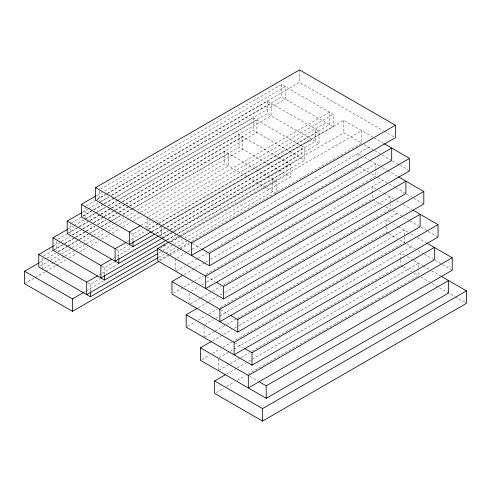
<?xml version="1.0" encoding="UTF-8"?>
<svg xmlns="http://www.w3.org/2000/svg" width="491" height="491" viewBox="0 0 491 491"><rect width="100%" height="100%" fill="white"/><g stroke="black" fill="none" stroke-linecap="round" stroke-linejoin="round"><path stroke-width="0.37" stroke-dasharray="2.46 1.84" d="M100.63 189.004L281.638 84.501L333.242 114.299L333.242 126.758L162.539 225.314M96.684 195.541L101.999 192.472M104.657 190.938L285.326 86.631L285.326 99.09L114.741 197.578M96.893 199.371L105.148 194.608M107.075 193.491L299.541 82.378L383.477 130.839M86.416 205.723L96.365 199.978M97.028 199.598L106.97 193.853M107.633 193.472L267.423 101.22L319.027 131.011L319.027 143.476L170.242 229.377M100.63 201.47L108.591 196.873M111.242 195.344L281.638 96.966L333.242 126.758M82.47 212.259L87.785 209.191M88.448 208.804L98.415 203.053M99.078 202.666L109.039 196.916M111.696 195.381L271.112 103.349L271.112 115.808L122.406 201.66M82.678 216.089L91.565 210.958M93.523 209.823L103.472 204.084M104.135 203.704L114.078 197.959M71.539 222.822L82.15 216.697M82.813 216.316L91.43 211.339M94.082 209.804L104.031 204.066M104.693 203.679L114.636 197.941M115.299 197.554L253.209 117.938L304.813 147.73L304.813 160.189L177.282 233.82M85.753 218.569L94.376 213.591M97.028 212.057L105.645 207.085M108.296 205.551L267.423 113.679L319.027 143.476M68.255 228.972L73.57 225.903M74.233 225.522L84.2 219.765M84.863 219.385L94.824 213.634M95.487 213.247L105.455 207.497M108.112 205.962L116.741 200.979M117.41 200.592L256.891 120.062L256.891 132.527L129.409 206.128M67.193 233.538L77.351 227.671M79.309 226.541L89.258 220.797M89.921 220.416L99.863 214.677M100.526 214.291L110.475 208.552M111.138 208.166L119.755 203.188M57.987 239.154L67.936 233.409M68.599 233.029L78.542 227.29M79.204 226.903L87.828 221.926M90.479 220.398L100.422 214.653M101.085 214.272L111.034 208.528M111.696 208.147L121.639 202.409M122.302 202.022L238.994 134.651L290.598 164.442L290.598 176.907L184.99 237.877M72.202 234.901L80.162 230.304M82.813 228.775L90.767 224.178M93.419 222.65L103.368 216.905M104.031 216.525L112.648 211.547M115.299 210.019L125.248 204.274M125.911 203.894L253.209 130.397L304.813 160.189M54.041 245.69L60.681 241.854M61.35 241.468L69.986 236.484M72.637 234.95L82.605 229.199M83.267 228.812L93.229 223.061M93.898 222.681L103.859 216.924M104.522 216.543L114.483 210.792M115.152 210.406L125.113 204.655M125.776 204.274L242.677 136.78L242.677 149.239L137.738 209.829M52.979 250.25L62.504 244.757M64.431 243.64L75.043 237.515M75.706 237.135L85.649 231.39M86.312 231.009L94.935 226.032M97.586 224.497L105.54 219.907M108.192 218.378L118.141 212.634M118.804 212.253L128.746 206.508M43.773 255.872L53.722 250.128M54.384 249.747L64.327 244.002M64.99 243.622L74.939 237.877M75.602 237.497L85.544 231.752M86.207 231.371L94.831 226.394M97.482 224.866L106.099 219.888M108.75 218.354L116.711 213.763M119.362 212.229L129.305 206.49M129.968 206.11L224.78 151.369L276.384 181.161L276.384 193.62M57.987 251.613L67.936 245.874M68.599 245.488L78.542 239.749M79.204 239.369L87.828 234.391M90.479 232.857L98.433 228.266M101.085 226.732L111.034 220.993M111.696 220.606L120.313 215.635M122.965 214.101L132.914 208.362M133.577 207.975L238.994 147.11L290.598 176.907M39.826 262.403L44.478 259.721M47.136 258.186L55.765 253.203M58.423 251.668L67.058 246.678M67.721 246.298L77.026 240.928M79.683 239.393L88.312 234.41M88.981 234.029L98.943 228.272M101.6 226.738L109.573 222.141M110.236 221.754L120.197 216.003M122.854 214.469L131.49 209.485M132.153 209.098L228.462 153.493L228.462 165.958L144.109 214.659M40.035 266.239L48.284 261.47M50.217 260.359L58.84 255.381M61.492 253.847L71.434 248.108M72.097 247.722L80.72 242.75M83.372 241.216L93.315 235.477M93.977 235.091L103.926 229.352M104.589 228.966L114.532 223.227M115.195 222.84L123.818 217.863M126.469 216.335L134.424 211.744M43.773 268.332L53.722 262.587M54.384 262.206L64.327 256.462M64.99 256.081L74.939 250.342M75.602 249.956L85.544 244.217M86.207 243.831L94.831 238.853M97.482 237.325L105.436 232.734M108.088 231.2L118.699 225.074M119.362 224.694L129.305 218.949M129.968 218.569L139.917 212.824M140.579 212.443L224.78 163.828L275.727 193.245M24.55 283.688L34.511 277.931M35.18 277.55L45.141 271.799M45.804 271.413L55.765 265.662M56.434 265.275L66.395 259.524M69.053 257.99L77.026 253.393M79.683 251.858L87.65 247.255M90.97 245.334L98.943 240.737M101.6 239.203L109.573 234.6M112.224 233.065L120.197 228.462M122.854 226.928L130.827 222.325M133.484 220.797L141.451 216.193M148.552 216.672L329.559 112.169L329.559 124.634L159.164 223.012M140.782 225.412L150.731 219.673M151.394 219.287L333.242 114.299M130.379 232.636L133.012 234.152L142.292 228.794M144.949 227.265L154.892 221.521M155.555 221.14L326.134 122.658M148.552 229.131L158.501 223.393M127.23 241.744L147.785 229.88M148.448 229.5L158.39 223.755M159.053 223.374L319.027 131.011M162.104 225.265L343.774 120.375L384.588 143.937M151.909 231.451L161.877 225.694M116.164 249.348L118.797 250.87L128.077 245.512M151.946 231.727L162.558 225.608M163.221 225.222L311.92 139.37M156.218 233.219L164.172 228.622M166.83 227.094L315.345 141.347L315.345 128.888M113.016 258.462L132.245 247.36M156.113 233.581L166.056 227.836M166.719 227.456L304.813 147.73M159.618 235.508L167.584 230.911M101.95 266.067L104.583 267.583L113.863 262.225M159.612 235.815L169.561 230.07M170.224 229.69L297.706 156.089M161.441 238.104L171.39 232.366M172.053 231.979L343.774 132.84L361.413 143.022M163.221 237.687L173.163 231.942M173.826 231.562L301.13 158.065L301.13 145.6M98.801 275.181L101.453 273.647M102.116 273.266L118.03 264.078M163.116 238.049L171.733 233.072M174.385 231.537L290.598 164.442M166.658 239.958L176.619 234.201M87.736 282.779L90.369 284.301L100.311 278.557M167.278 239.896L177.226 234.158M177.889 233.771L283.491 172.801M168.548 242.21L178.497 236.466M179.16 236.085L361.671 130.71L361.671 143.169L191.631 241.345M162.932 246.359L165.584 244.831M170.886 241.768L180.829 236.024M181.492 235.643L286.916 174.778L286.916 162.318M83.261 292.661L85.913 291.126M86.576 290.746L104.479 280.41M160.17 248.256L166.805 244.426M170.782 242.131L179.399 237.153M180.062 236.772L276.384 181.161M159.084 252.834L162.404 250.919M163.067 250.533L173.035 244.782M173.697 244.401L182.333 239.412M158.661 257.333L175.238 247.765M177.889 246.237L187.832 240.492M188.495 240.111L272.701 191.496L272.701 179.031M159.084 260.132L169.051 254.381M169.714 254L179.675 248.243M180.338 247.863L188.974 242.879M160.146 260.733L168.781 255.743M169.444 255.363L179.411 249.612M180.074 249.225L190.035 243.475M176.981 258.008L186.93 252.27M187.593 251.883L191.57 249.588M192.233 249.207L368.778 147.275M176.318 270.854L184.941 265.877M187.593 264.342L197.535 258.604M198.198 258.223L206.815 253.246M209.473 251.711L357.988 165.97L357.988 153.505L361.935 155.788M184.088 274.573L194.037 268.829M194.7 268.448L204.643 262.71M205.306 262.323L209.945 259.647M210.608 259.26L375.885 163.841L375.885 168.241M173.298 293.262L183.266 287.511M183.929 287.131L193.89 281.374M194.553 280.993L203.188 276.01M205.846 274.475L375.885 176.3L375.885 168.972M191.195 291.138L199.156 286.541M201.807 285.013L206.447 282.331M207.11 281.951L382.992 180.406M190.533 303.984L200.481 298.24M201.144 297.859L211.75 291.734M212.413 291.347L221.03 286.376M223.687 284.841L372.203 199.094L383.256 205.477M198.303 307.704L208.252 301.959M208.914 301.578L217.531 296.601M220.183 295.073L224.16 292.771M224.823 292.39L390.1 196.971L390.1 209.43M187.513 326.392L195.486 321.789M198.143 320.255L206.116 315.658M208.767 314.123L217.403 309.134M220.06 307.599L389.437 209.817M204.747 324.649L213.37 319.672M216.022 318.143L397.207 213.536M204.747 337.108L214.696 331.37M215.359 330.989L225.964 324.864M226.627 324.477L236.576 318.739M237.239 318.352L386.417 232.225L388.356 233.348M212.517 340.834L231.746 329.731M234.397 328.197L238.374 325.901M239.037 325.521L404.314 230.101L404.314 242.56L233.612 341.116M201.727 359.522L209.7 354.919M212.358 353.385L220.33 348.782M222.982 347.254L232.949 341.497M218.961 357.779L229.573 351.654M230.236 351.274L411.421 246.666M218.961 370.239L229.573 364.113M230.236 363.733L240.179 357.988M240.842 357.608L249.465 352.63M252.116 351.102L400.631 265.355L402.571 266.472M226.732 373.964L236.68 368.219M237.343 367.839L245.96 362.861M248.612 361.327L418.528 263.225L418.528 269.823M215.942 392.653L223.914 388.05M226.572 386.515L234.545 381.912M237.196 380.378L245.169 375.781M247.826 374.246L418.528 275.69L418.528 270.559M384.14 131.22L394.058 136.946M364.046 144.544L374.044 150.314M374.707 150.694L391.818 160.575M392.475 160.956L399.06 164.755M399.717 165.136L409.592 170.837M364.567 157.304L369.177 159.968M369.833 160.348L379.825 166.111M382.342 167.566L386.951 170.23M387.608 170.61L397.55 176.349M359.277 166.713L369.042 172.353M371.675 173.869L375.627 176.152M377.825 177.423L386.945 182.683M389.449 184.131L395.5 187.623M396.034 187.93L406.032 193.706M406.689 194.086L413.275 197.885M413.931 198.266L423.807 203.968M376.149 188.918L372.203 186.635L372.203 199.094M378.782 190.434L383.391 193.098M384.048 193.479L394.04 199.242M396.556 200.696L400.607 203.035M403.142 204.495L411.765 209.479M385.889 206.999L389.842 209.283M392.475 210.799L403.007 216.881M403.663 217.261L409.715 220.754M410.249 221.06L420.124 226.762M420.904 227.216L427.489 231.016M428.146 231.396L438.021 237.098M390.363 222.042L386.417 219.765L386.417 226.363M392.996 223.565L397.606 226.228M398.269 226.603L408.254 232.372M410.771 233.826L414.821 236.165M417.356 237.626L425.979 242.603M389.001 233.716L397.471 238.608M400.11 240.13L406.032 243.548M406.689 243.929L415.374 248.943M417.878 250.392L423.807 253.81M424.463 254.191L434.461 259.966M435.118 260.347L441.704 264.146M442.36 264.526L452.236 270.228M404.584 255.173L400.631 252.896L400.631 259.494M407.217 256.695L413.14 260.113M413.796 260.494L422.469 265.502M423.125 265.883L430.914 270.375M431.571 270.756L441.446 276.458M403.215 266.846L411.691 271.738M414.324 273.26L418.271 275.537M420.904 277.059L429.693 282.135M432.092 283.522L454.635 296.533M455.292 296.914L465.137 302.597M192.38 243.505L200.936 248.446M206.594 276.636L215.15 281.576M220.809 309.766L229.365 314.706M235.023 342.896L243.579 347.837M249.894 376.407L257.793 380.967M400.631 260.224L400.631 265.355M386.417 227.094L386.417 232.225M343.774 120.375L343.774 132.84M299.541 69.918L299.541 82.378M281.638 84.501L281.638 96.966M267.423 101.22L267.423 113.679M253.209 117.938L253.209 130.397M238.994 134.651L238.994 147.11M224.78 151.369L224.78 163.828M218.299 358.896L218.299 370.625M204.084 326.497L204.084 337.495M189.87 293.373L189.87 302.898M175.655 258.775L175.655 269.768M161.441 227.112L161.441 236.637M147.226 217.439L147.226 228.432M133.012 234.152L133.012 241.486M118.797 250.87L118.797 257.468M104.583 267.583L104.583 274.181M99.305 191.238L99.305 200.77M90.369 284.301L90.369 290.899M85.09 206.49L85.09 218.219M70.876 224.669L70.876 234.201M56.661 241.388L56.661 250.913M42.447 258.1L42.447 269.099"/><path stroke-width="0.74" d="M202.255 249.207L209.362 253.313L391.695 148.043L391.695 160.502L209.362 265.772L95.622 200.107L95.622 187.642L299.541 69.918L395.378 125.248L395.378 137.707L191.459 255.437L191.459 242.977L395.378 125.248M154.892 233.986L133.012 246.617L81.408 216.819L81.408 204.36L96.021 195.921M162.558 238.067L118.797 263.329L67.193 233.538L67.193 221.079L81.807 212.64M157.623 249.422L104.583 280.048L52.979 250.25L52.979 237.791L67.592 229.358M157.998 257.72L90.369 296.76L38.764 266.969L38.764 254.51L53.378 246.071M158.82 261.5L72.472 311.349L24.55 283.688L24.55 271.222L39.163 262.789M81.408 204.36L129.329 232.028L140.119 225.799M67.193 221.079L115.115 248.741L125.905 242.511M151.246 231.832L129.329 244.487L129.329 232.028M52.979 237.791L100.901 265.459L111.69 259.23M158.949 235.895L115.115 261.206L115.115 248.741M38.764 254.51L86.686 282.172L97.476 275.942M165.995 240.338L100.901 277.918L100.901 265.459M216.47 282.337L223.577 286.443L405.91 181.173L405.91 193.632L223.577 298.902L157.758 260.899L157.758 248.44L168.548 242.21M24.55 271.222L72.472 298.89L83.261 292.661M157.758 253.601L86.686 294.637L86.686 282.172M230.684 315.468L237.791 319.567L420.124 214.303L420.124 226.762L237.791 332.033L171.973 294.029L171.973 281.57L182.762 275.341M205.674 276.108L409.592 158.378L409.592 170.837L205.674 288.567L205.674 276.108L157.758 248.44M244.899 348.598L252.006 352.698L434.339 247.433L434.339 259.892L252.006 365.163L186.187 327.159L186.187 314.7L196.977 308.471M219.888 309.238L423.807 191.508L423.807 203.968L219.888 321.697L219.888 309.238L171.973 281.57M259.113 381.722L266.22 385.828L448.553 280.557L448.553 293.023L266.22 398.287L200.402 360.29L200.402 347.831L211.191 341.595M234.109 342.362L438.021 224.632L438.021 237.098L234.109 354.827L234.109 342.362L186.187 314.7M441.446 276.458L466.45 290.893L466.45 303.358L262.538 421.082L214.616 393.42L214.616 380.955L225.406 374.725M248.323 375.492L452.236 257.763L452.236 270.228L248.323 387.958L248.323 375.492L200.402 347.831M214.616 380.955L262.538 408.622L466.45 290.893M384.588 143.937L409.592 158.378M398.207 176.723L423.807 191.508M413.017 210.197L438.021 224.632M426.636 242.984L452.236 257.763M95.622 187.642L191.459 242.977M266.22 385.828L266.22 398.287M262.538 408.622L262.538 421.082M252.006 352.698L252.006 365.163M237.791 319.567L237.791 332.033M223.577 286.443L223.577 298.902M209.362 253.313L209.362 265.772M133.012 241.486L133.012 246.617M118.797 258.198L118.797 263.329M104.583 274.917L104.583 280.048M90.369 291.629L90.369 296.76M72.472 298.89L72.472 311.349"/></g></svg>
